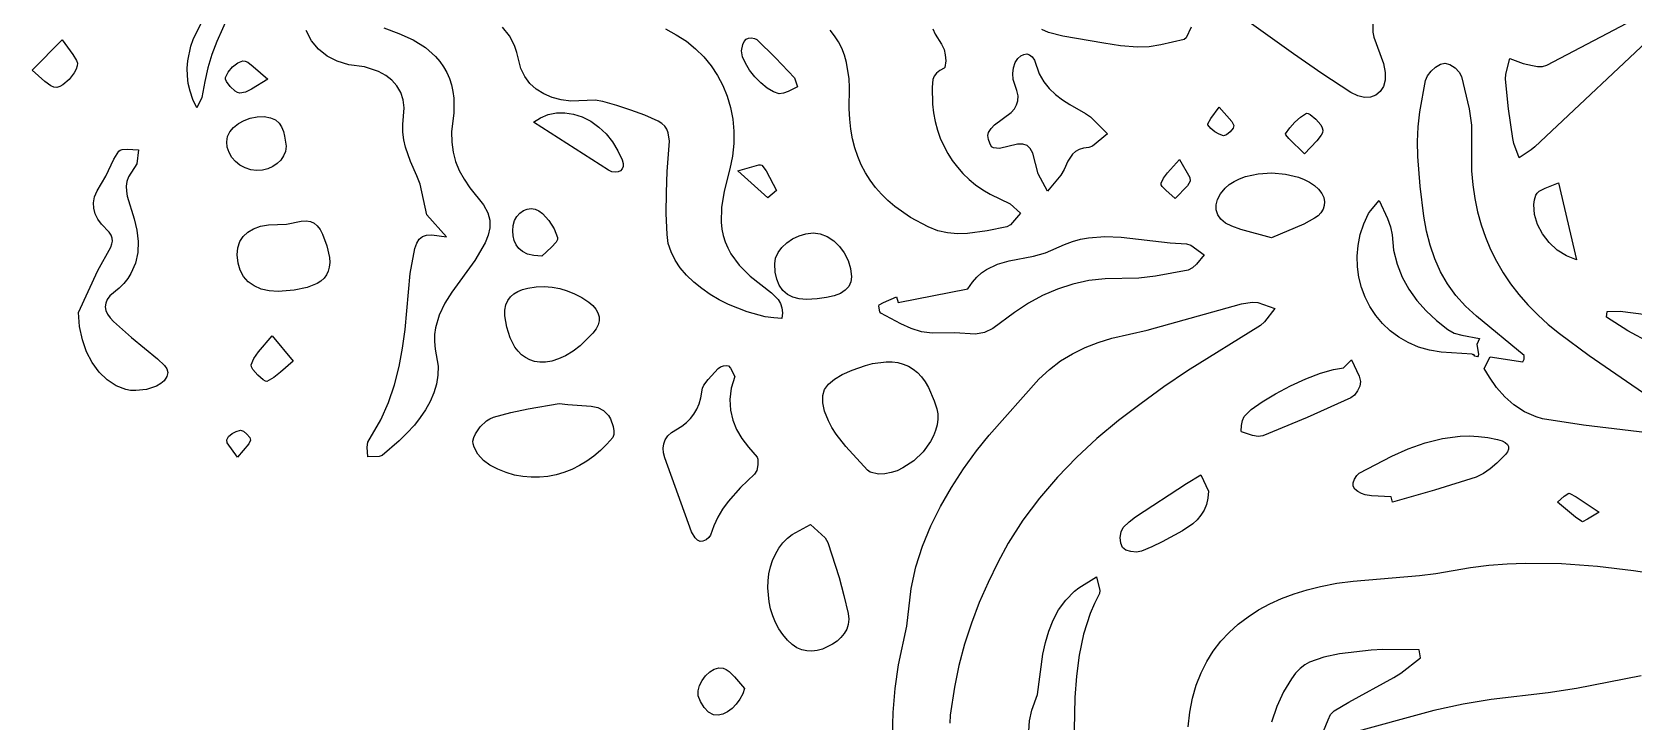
# Model space of a CAD drawing. Header units: centimetres. Extents: x -3.2 to 24.3, y 4.8 to 22.4.
# Drawn here: x 10.22 to 17.88, y 13.09 to 16.39 of the extents above; entities that cross this region are included whole.
import ezdxf

# ---------------------------------------------------------------- set-up
doc = ezdxf.new("R2010")
doc.units = ezdxf.units.CM
doc.layers.add('CUT', color=7, linetype='Continuous')

msp = doc.modelspace()

# ---------------------------------------------------------------- linework, layer by layer
at = {"layer": 'CUT'}
for points in [[(17.261329, 16.165629), (17.262588, 16.189867), (17.282984, 16.263849), (17.345418, 16.240452), (17.390573, 16.23059), (17.415289, 16.227002), (17.438844, 16.226798), (17.459252, 16.232408), (17.781538, 16.401014), (18.102234, 16.572683), (18.221632, 16.647765), (18.2526, 16.63073), (18.217895, 16.567471), (18.202596, 16.551095), (18.155777, 16.517582), (18.059215, 16.454319), (18.014675, 16.418648), (17.401318, 15.842421), (17.384042, 15.828023), (17.327404, 15.78995), (17.301435, 15.857852), (17.296039, 15.880983), (17.276015, 16.023028)], [(10.434535, 16.241381), (10.434156, 16.229686), (10.428303, 16.213205), (10.419456, 16.196167), (10.395088, 16.163554), (10.365668, 16.138131), (10.350507, 16.130078), (10.335813, 16.126177), (10.322051, 16.127354), (10.307782, 16.133156), (10.278168, 16.154575), (10.217754, 16.208251), (10.361268, 16.354057), (10.41254, 16.283814), (10.430487, 16.254363)], [(13.772364, 16.267329), (13.863431, 16.171305), (13.877514, 16.1284), (13.832831, 16.106552), (13.810756, 16.097994), (13.789573, 16.096142), (13.761667, 16.104913), (13.731871, 16.122693), (13.701895, 16.147379), (13.673448, 16.176875), (13.648241, 16.209078), (13.627982, 16.241891), (13.614381, 16.273214), (13.609149, 16.300947), (13.615064, 16.3318), (13.622204, 16.346111), (13.631542, 16.357406), (13.642176, 16.362002), (13.657024, 16.363073), (13.671966, 16.360773), (13.682881, 16.355256)], [(11.237636, 16.103358), (11.21161, 16.098803), (11.200753, 16.101894), (11.188731, 16.108982), (11.164772, 16.130733), (11.146889, 16.155218), (11.142464, 16.165724), (11.142241, 16.173599), (11.155914, 16.199874), (11.176757, 16.224885), (11.201276, 16.244018), (11.225978, 16.252659), (11.237134, 16.251377), (11.248878, 16.246193), (11.275079, 16.2264), (11.344961, 16.165115), (11.266992, 16.118303)], [(14.954897, 15.855301), (14.929356, 15.855108), (14.842964, 15.833767), (14.813636, 15.83693), (14.805296, 15.842661), (14.796753, 15.859122), (14.790304, 15.877758), (14.787686, 15.895959), (14.790634, 15.911119), (14.802647, 15.929761), (14.818536, 15.946723), (14.89836, 16.006106), (14.913691, 16.023319), (14.924589, 16.042045), (14.930611, 16.062651), (14.931316, 16.085501), (14.92626, 16.110962), (14.907521, 16.163975), (14.905718, 16.192177), (14.909367, 16.220302), (14.918244, 16.244647), (14.930892, 16.263757), (14.944694, 16.277), (14.959035, 16.284416), (14.973302, 16.286041), (14.98688, 16.281915), (14.999155, 16.272074), (15.009512, 16.256557), (15.033017, 16.191157), (15.05423, 16.153178), (15.080185, 16.120485), (15.110088, 16.0921), (15.143146, 16.067045), (15.178568, 16.04434), (15.253333, 16.002067), (15.277589, 15.985012), (15.359448, 15.903586), (15.287656, 15.844287), (15.269712, 15.838556), (15.244261, 15.836096), (15.223256, 15.829735), (15.206002, 15.819911), (15.191803, 15.807063), (15.169785, 15.774055), (15.151636, 15.734223), (15.136077, 15.706332), (15.073008, 15.629693), (15.028116, 15.711983), (15.0018, 15.811947), (14.990003, 15.834311), (14.974741, 15.848565)], [(15.963426, 15.944208), (15.959169, 15.931476), (15.945185, 15.914196), (15.928002, 15.899476), (15.91415, 15.894421), (15.89276, 15.901736), (15.872129, 15.913732), (15.853805, 15.929152), (15.839337, 15.946739), (15.838839, 15.951235), (15.853795, 15.976786), (15.893115, 16.031123), (15.953277, 15.963647)], [(11.327834, 15.986271), (11.358416, 15.981173), (11.381725, 15.970662), (11.398903, 15.955637), (11.41109, 15.936998), (11.419427, 15.915646), (11.425057, 15.892481), (11.432753, 15.84431), (11.429227, 15.820306), (11.420542, 15.798217), (11.407259, 15.778458), (11.389943, 15.761443), (11.369155, 15.747589), (11.34546, 15.73731), (11.319419, 15.731021), (11.291596, 15.729137), (11.263082, 15.732435), (11.236282, 15.740968), (11.211856, 15.754103), (11.190467, 15.771204), (11.172775, 15.791636), (11.159441, 15.814765), (11.151126, 15.839956), (11.148491, 15.866574), (11.152735, 15.890915), (11.164063, 15.913931), (11.181529, 15.934944), (11.204187, 15.953277), (11.231092, 15.968254), (11.261298, 15.979196), (11.293861, 15.985428)], [(12.973179, 15.730728), (12.615076, 15.959841), (12.64889, 15.981356), (12.685633, 15.996028), (12.724593, 16.003792), (12.765062, 16.004581), (12.806329, 15.99833), (12.847683, 15.984972), (12.888415, 15.964442), (12.927815, 15.936674), (12.962218, 15.903632), (12.992538, 15.865056), (13.018301, 15.822947), (13.039032, 15.779306), (13.043689, 15.762485), (13.043404, 15.747866), (13.038806, 15.735883), (13.030525, 15.726972), (13.019192, 15.721566), (13.005436, 15.720101), (12.989888, 15.72301)], [(16.225419, 15.882294), (16.211123, 15.899425), (16.210364, 15.903761), (16.230942, 15.933049), (16.254819, 15.960443), (16.281656, 15.984207), (16.311114, 16.002603), (16.31781, 16.00194), (16.328205, 15.996369), (16.354403, 15.974919), (16.378328, 15.947088), (16.385881, 15.93354), (16.388598, 15.921709), (16.386347, 15.909392), (16.380404, 15.896938), (16.35989, 15.870783), (16.301453, 15.807642)], [(10.609305, 15.783317), (10.633065, 15.82127), (10.639437, 15.826287), (10.648597, 15.829173), (10.672798, 15.830453), (10.727348, 15.828314), (10.718912, 15.761074), (10.679356, 15.698948), (10.671582, 15.67642), (10.668165, 15.653559), (10.668609, 15.630058), (10.672423, 15.605615), (10.705977, 15.497662), (10.718839, 15.442908), (10.72526, 15.388858), (10.723729, 15.335953), (10.712736, 15.284635), (10.69077, 15.235344), (10.6752, 15.211596), (10.65632, 15.18852), (10.633942, 15.166172), (10.589732, 15.128317), (10.577218, 15.111389), (10.570094, 15.093999), (10.568125, 15.076321), (10.571074, 15.058532), (10.578702, 15.040806), (10.590772, 15.023321), (10.607047, 15.006251), (10.693409, 14.929925), (10.816926, 14.826978), (10.850349, 14.796293), (10.861429, 14.779635), (10.866224, 14.761906), (10.862834, 14.742961), (10.849359, 14.722656), (10.833529, 14.70899), (10.8135, 14.697447), (10.765214, 14.681284), (10.713231, 14.675273), (10.68858, 14.67642), (10.666279, 14.680519), (10.619818, 14.698845), (10.577106, 14.72711), (10.53887, 14.764298), (10.505834, 14.809396), (10.478723, 14.861389), (10.458264, 14.919263), (10.445181, 14.982005), (10.440199, 15.048599), (10.532534, 15.250857), (10.593786, 15.36243), (10.59938, 15.377171), (10.601896, 15.391112), (10.600878, 15.404741), (10.595868, 15.418546), (10.586408, 15.433016), (10.550116, 15.472184), (10.532711, 15.496495), (10.520254, 15.521641), (10.51317, 15.547692), (10.511885, 15.574717), (10.516825, 15.602785), (10.528416, 15.631964), (10.570193, 15.700964)], [(15.741936, 15.65496), (15.682243, 15.595436), (15.637882, 15.634136), (15.620167, 15.65236), (15.615523, 15.660409), (15.614866, 15.667453), (15.626406, 15.692708), (15.64647, 15.718249), (15.703886, 15.782019), (15.753151, 15.694652), (15.754367, 15.677423)], [(13.591209, 15.727494), (13.691958, 15.756356), (13.700599, 15.756416), (13.70615, 15.753787), (13.727111, 15.726904), (13.776615, 15.633624), (13.735505, 15.59737)], [(16.368045, 15.63893), (16.383575, 15.618724), (16.392955, 15.598734), (16.396702, 15.579258), (16.395332, 15.560594), (16.389364, 15.543037), (16.379313, 15.526885), (16.365697, 15.512436), (16.349033, 15.499987), (16.298174, 15.471935), (16.142363, 15.40657), (15.995801, 15.446003), (15.953448, 15.461514), (15.923482, 15.477381), (15.900946, 15.496059), (15.885832, 15.517122), (15.87813, 15.540148), (15.877833, 15.564711), (15.88493, 15.590388), (15.899415, 15.616754), (15.921277, 15.643385), (15.941141, 15.661021), (15.964258, 15.676249), (15.990162, 15.689072), (16.018385, 15.699494), (16.079922, 15.713156), (16.145135, 15.717268), (16.210288, 15.711867), (16.271648, 15.696987), (16.299738, 15.686003), (16.325478, 15.672663), (16.348403, 15.65697)], [(17.553116, 15.31994), (17.509347, 15.34785), (17.470672, 15.383686), (17.438603, 15.425405), (17.414651, 15.470966), (17.400326, 15.518328), (17.397141, 15.565449), (17.400197, 15.588281), (17.406605, 15.610287), (17.413118, 15.620777), (17.42346, 15.629775), (17.451977, 15.644501), (17.514738, 15.669345), (17.600469, 15.301997)], [(12.723171, 15.38638), (12.701159, 15.361255), (12.654391, 15.318249), (12.616289, 15.321442), (12.585767, 15.329003), (12.562014, 15.340468), (12.544216, 15.355376), (12.53156, 15.373265), (12.523235, 15.393674), (12.518427, 15.416141), (12.516324, 15.440203), (12.518034, 15.4661), (12.524829, 15.489142), (12.535825, 15.508898), (12.55014, 15.524938), (12.566894, 15.536829), (12.585203, 15.544142), (12.604185, 15.546444), (12.622959, 15.543306), (12.640477, 15.535241), (12.657414, 15.523126), (12.688305, 15.489803), (12.713146, 15.449457), (12.729448, 15.408209), (12.728971, 15.397974)], [(16.712675, 15.458865), (16.719631, 15.420238), (16.726978, 15.347603), (16.74319, 15.280407), (16.767536, 15.218217), (16.799282, 15.160597), (16.837694, 15.107113), (16.882041, 15.057331), (16.93159, 15.010816), (16.985607, 14.967134), (17.016702, 14.950903), (17.053716, 14.941096), (17.13742, 14.924534), (17.125366, 14.895757), (17.13231, 14.850372), (17.131259, 14.842457), (17.127402, 14.836628), (17.115271, 14.840879), (17.110585, 14.848238), (17.105777, 14.847481), (17.102778, 14.850383), (16.95341, 14.858994), (16.897825, 14.868363), (16.845221, 14.883976), (16.796297, 14.905104), (16.751249, 14.931289), (16.710273, 14.962071), (16.673565, 14.996991), (16.641319, 15.03559), (16.613732, 15.077408), (16.591, 15.121986), (16.573318, 15.168864), (16.560882, 15.217585), (16.553888, 15.267687), (16.55253, 15.318713), (16.557006, 15.370202), (16.56751, 15.421696), (16.584239, 15.472735), (16.607387, 15.52286), (16.616047, 15.536309), (16.657692, 15.585466), (16.697288, 15.498386)], [(11.566051, 15.476644), (11.581488, 15.463861), (11.594948, 15.446551), (11.606823, 15.424801), (11.627796, 15.367501), (11.639475, 15.312342), (11.64074, 15.288229), (11.638873, 15.266329), (11.63381, 15.246565), (11.625489, 15.228862), (11.613847, 15.213147), (11.598822, 15.199343), (11.580351, 15.187376), (11.532819, 15.168652), (11.470751, 15.156376), (11.393646, 15.149947), (11.350744, 15.152841), (11.312573, 15.161679), (11.279419, 15.176201), (11.251568, 15.196153), (11.229306, 15.221276), (11.212918, 15.251314), (11.202691, 15.286009), (11.19891, 15.325104), (11.201819, 15.358837), (11.211211, 15.388346), (11.226882, 15.413511), (11.248626, 15.434215), (11.276239, 15.450338), (11.309514, 15.46176), (11.348248, 15.468363), (11.434893, 15.472221), (11.50392, 15.486967), (11.527661, 15.488284), (11.54824, 15.484814)], [(14.134934, 15.220346), (14.131864, 15.195578), (14.12213, 15.174092), (14.105659, 15.155851), (14.082377, 15.140818), (14.052211, 15.128957), (14.015089, 15.12023), (13.970937, 15.114602), (13.919682, 15.112034), (13.88531, 15.114303), (13.854988, 15.122367), (13.828893, 15.136032), (13.807199, 15.1551), (13.790084, 15.179374), (13.777723, 15.208659), (13.770292, 15.242759), (13.767967, 15.281476), (13.772248, 15.308984), (13.783994, 15.33565), (13.802137, 15.360612), (13.825611, 15.383006), (13.853346, 15.40197), (13.884277, 15.416643), (13.917334, 15.426162), (13.951451, 15.429666), (13.985966, 15.425248), (14.019173, 15.412335), (14.050073, 15.392066), (14.077664, 15.365584), (14.100946, 15.33403), (14.118918, 15.298544), (14.130581, 15.260269)], [(15.424301, 15.410437), (15.658984, 15.383083), (15.736963, 15.377762), (15.758232, 15.371719), (15.821191, 15.32471), (15.784389, 15.281184), (15.765386, 15.262411), (15.74467, 15.252129), (15.588306, 15.223204), (15.509619, 15.214253), (15.348669, 15.211023), (15.269348, 15.201801), (15.193068, 15.185056), (15.119663, 15.161134), (15.048967, 15.130381), (14.980814, 15.093143), (14.915038, 15.049767), (14.811511, 14.972004), (14.771123, 14.953741), (14.727826, 14.94593), (14.626907, 14.952334), (14.521185, 14.950868), (14.470004, 14.95724), (14.41975, 14.973116), (14.370911, 14.995055), (14.275264, 15.045387), (14.270171, 15.053021), (14.266175, 15.079009), (14.268176, 15.086032), (14.287795, 15.096912), (14.349951, 15.124221), (14.357644, 15.097535), (14.69208, 15.162452), (14.713394, 15.194161), (14.733976, 15.218632), (14.756437, 15.238978), (14.780549, 15.2557), (14.832809, 15.280284), (14.888931, 15.2964), (15.005448, 15.319292), (15.062188, 15.3341), (15.15353, 15.374838), (15.191778, 15.389075), (15.230203, 15.399609), (15.268786, 15.406831), (15.346345, 15.412907)], [(12.898986, 14.950928), (12.838081, 14.890508), (12.804372, 14.864168), (12.768479, 14.842441), (12.734337, 14.827125), (12.702497, 14.817052), (12.672922, 14.811876), (12.645577, 14.81125), (12.620427, 14.814829), (12.597434, 14.822268), (12.576565, 14.83322), (12.557782, 14.847339), (12.541052, 14.86428), (12.526337, 14.883696), (12.502812, 14.928572), (12.486924, 14.979201), (12.478386, 15.032815), (12.478178, 15.060976), (12.482709, 15.085419), (12.491596, 15.106355), (12.504456, 15.123993), (12.520906, 15.138543), (12.540562, 15.150213), (12.56304, 15.159213), (12.587959, 15.165754), (12.627362, 15.171744), (12.665946, 15.173343), (12.703691, 15.1707), (12.740577, 15.16396), (12.776583, 15.15327), (12.811687, 15.138777), (12.845871, 15.120626), (12.879112, 15.098966), (12.898484, 15.082921), (12.913224, 15.0658), (12.923234, 15.04779), (12.92842, 15.029077), (12.928684, 15.009848), (12.92393, 14.990289), (12.914063, 14.970587)], [(18.463113, 14.992452), (18.492538, 14.996655), (18.516569, 14.995234), (18.534917, 14.98745), (18.54729, 14.972567), (18.5534, 14.949849), (18.552955, 14.918559), (18.544508, 14.863634), (18.547056, 14.848323), (18.560251, 14.815773), (18.597874, 14.750167), (18.608865, 14.733541), (18.650727, 14.688406), (18.630078, 14.651741), (18.175368, 14.811501), (18.063205, 14.855112), (17.953343, 14.904305), (17.846632, 14.961137), (17.743919, 15.027666), (17.74825, 15.054), (17.809529, 15.055025), (18.392786, 14.980972), (18.417109, 14.981013)], [(11.40547, 14.763242), (11.374044, 14.738799), (11.340374, 14.719168), (11.333656, 14.720172), (11.323181, 14.72636), (11.296985, 14.749086), (11.273841, 14.776946), (11.267182, 14.789551), (11.265806, 14.799539), (11.278374, 14.829762), (11.300961, 14.860547), (11.365356, 14.936959), (11.466261, 14.816547)], [(13.42444, 13.955174), (13.410994, 13.953971), (13.398708, 13.960177), (13.387207, 13.971589), (13.37045, 14.000513), (13.242073, 14.354568), (13.236698, 14.378206), (13.235071, 14.400351), (13.237632, 14.42106), (13.244818, 14.440389), (13.25707, 14.458396), (13.274824, 14.475135), (13.323421, 14.506075), (13.345705, 14.523233), (13.365293, 14.542305), (13.382108, 14.563457), (13.396072, 14.586855), (13.407109, 14.612666), (13.415141, 14.641056), (13.423364, 14.686667), (13.429742, 14.700905), (13.449293, 14.728656), (13.498014, 14.781216), (13.508456, 14.788698), (13.522586, 14.793944), (13.536671, 14.79589), (13.546977, 14.793474), (13.556932, 14.783398), (13.57687, 14.743816), (13.560536, 14.686808), (13.553934, 14.633208), (13.556381, 14.582681), (13.567193, 14.534893), (13.585687, 14.489509), (13.61118, 14.446194), (13.642989, 14.404616), (13.684825, 14.357221), (13.687459, 14.346765), (13.687834, 14.320357), (13.682319, 14.293644), (13.671681, 14.27506), (13.605007, 14.212085), (13.544983, 14.144891), (13.51876, 14.108594), (13.495753, 14.069901), (13.476482, 14.028364), (13.461463, 13.983536), (13.453957, 13.972377), (13.440189, 13.962117)], [(14.236409, 14.804912), (14.300539, 14.813518), (14.329813, 14.81301), (14.357287, 14.809264), (14.383006, 14.802255), (14.407016, 14.791962), (14.429362, 14.77836), (14.45009, 14.761426), (14.469246, 14.741137), (14.486874, 14.717469), (14.503021, 14.690399), (14.531053, 14.625958), (14.543029, 14.588541), (14.547748, 14.563913), (14.548227, 14.538252), (14.544742, 14.511923), (14.537571, 14.485292), (14.526992, 14.458726), (14.513283, 14.43259), (14.477582, 14.383078), (14.432689, 14.339684), (14.380824, 14.30534), (14.352972, 14.292478), (14.324209, 14.282976), (14.294814, 14.277202), (14.265065, 14.275522), (14.224523, 14.285255), (14.211192, 14.294745), (14.108053, 14.408082), (14.061324, 14.467449), (14.04136, 14.498681), (14.024498, 14.531279), (14.006464, 14.577471), (13.997463, 14.617176), (13.997578, 14.651357), (14.006892, 14.68098), (14.025486, 14.707007), (14.053446, 14.730403), (14.090852, 14.75213), (14.137789, 14.773154), (14.201461, 14.795845)], [(16.046538, 14.58505), (16.098209, 14.62235), (16.162516, 14.660847), (16.234125, 14.698042), (16.307699, 14.731438), (16.377905, 14.75854), (16.439406, 14.77685), (16.486868, 14.783871), (16.5252, 14.822309), (16.562853, 14.745046), (16.568179, 14.718909), (16.564921, 14.697487), (16.554676, 14.674619), (16.539798, 14.654506), (16.52264, 14.641348), (16.313926, 14.546544), (16.102053, 14.459129), (16.078762, 14.455764), (16.052515, 14.459998), (15.999907, 14.478676), (15.998424, 14.481622), (15.999266, 14.508832), (16.004265, 14.532494), (16.012838, 14.551441)], [(12.644218, 14.261054), (12.604388, 14.260728), (12.564363, 14.26426), (12.524314, 14.271762), (12.484414, 14.28335), (12.444835, 14.299136), (12.405749, 14.319235), (12.376345, 14.341622), (12.349503, 14.371941), (12.330777, 14.40465), (12.326193, 14.420169), (12.32572, 14.434208), (12.329876, 14.450857), (12.337492, 14.468186), (12.360762, 14.502125), (12.390852, 14.53051), (12.406994, 14.540896), (12.423086, 14.547827), (12.507161, 14.57048), (12.590104, 14.587594), (12.738416, 14.613869), (12.779549, 14.608394), (12.89128, 14.601818), (12.922688, 14.594484), (12.950203, 14.580366), (12.973243, 14.556935), (12.982902, 14.540938), (12.996519, 14.50357), (12.999702, 14.483711), (12.999305, 14.465266), (12.993857, 14.451414), (12.965458, 14.418777), (12.935141, 14.388859), (12.903078, 14.361774), (12.869441, 14.337635), (12.834402, 14.316557), (12.798135, 14.298652), (12.76081, 14.284036), (12.722601, 14.272822), (12.68368, 14.265123)], [(11.148373, 14.440368), (11.157588, 14.455838), (11.174134, 14.469825), (11.194249, 14.480489), (11.21417, 14.48599), (11.228485, 14.48107), (11.245091, 14.467548), (11.258294, 14.451489), (11.262397, 14.438951), (11.253983, 14.420861), (11.19947, 14.357843), (11.150827, 14.425408)], [(17.26051, 14.427721), (17.270556, 14.4183), (17.275494, 14.407637), (17.275592, 14.395905), (17.27112, 14.38328), (17.262345, 14.369935), (17.220095, 14.328259), (17.189025, 14.301571), (17.156111, 14.278576), (17.121135, 14.261865), (16.922427, 14.199406), (16.721867, 14.142197), (16.714764, 14.166859), (16.621241, 14.171887), (16.590728, 14.176659), (16.573377, 14.182542), (16.556139, 14.1923), (16.542033, 14.204601), (16.534077, 14.218111), (16.534066, 14.233859), (16.540125, 14.252294), (16.550317, 14.269265), (16.562703, 14.280622), (16.71771, 14.362246), (16.796727, 14.397195), (16.877321, 14.425864), (16.95992, 14.446471), (17.044951, 14.457239), (17.088512, 14.458377), (17.132841, 14.456387), (17.177991, 14.451048), (17.224016, 14.442136), (17.245086, 14.435724)], [(15.493646, 14.072296), (15.735967, 14.231677), (15.805397, 14.27297), (15.842411, 14.194541), (15.839132, 14.160789), (15.831712, 14.130493), (15.820464, 14.103362), (15.805702, 14.079105), (15.787738, 14.057431), (15.766886, 14.038051), (15.717768, 14.005007), (15.621028, 13.952166), (15.571654, 13.927959), (15.521184, 13.906697), (15.497984, 13.90274), (15.47111, 13.904998), (15.446656, 13.912634), (15.430712, 13.924808), (15.422421, 13.946304), (15.420247, 13.973437), (15.424143, 14.000178), (15.434062, 14.020497), (15.461945, 14.048012)], [(17.595697, 14.070469), (17.509683, 14.142245), (17.542584, 14.17061), (17.563953, 14.184273), (17.568987, 14.184017), (17.600103, 14.168007), (17.70907, 14.094346), (17.653384, 14.059901), (17.630209, 14.048477), (17.626061, 14.049196)], [(13.851753, 13.460819), (13.829558, 13.481568), (13.807616, 13.507944), (13.788536, 13.536388), (13.772334, 13.566575), (13.759024, 13.598181), (13.748619, 13.630883), (13.741134, 13.664355), (13.73498, 13.732314), (13.73634, 13.766153), (13.740676, 13.799465), (13.748003, 13.831927), (13.758335, 13.863214), (13.771687, 13.893003), (13.788071, 13.920968), (13.807503, 13.946785), (13.829997, 13.970131), (13.851862, 13.986883), (13.938759, 14.035352), (14.009073, 13.971946), (14.022396, 13.949254), (14.076012, 13.78071), (14.099085, 13.695319), (14.119066, 13.609291), (14.122077, 13.582148), (14.119586, 13.556965), (14.112169, 13.533787), (14.100403, 13.512659), (14.084864, 13.493628), (14.066129, 13.476739), (14.044773, 13.462037), (13.996038, 13.439244), (13.970971, 13.432321), (13.94623, 13.429143), (13.921878, 13.430057), (13.897973, 13.43541), (13.874578, 13.445549)], [(13.575436, 13.306906), (13.623989, 13.250539), (13.614956, 13.22425), (13.601415, 13.198857), (13.584263, 13.17541), (13.564398, 13.154959), (13.542717, 13.138556), (13.520116, 13.127252), (13.497494, 13.122096), (13.475747, 13.12414), (13.452101, 13.137222), (13.430185, 13.159899), (13.412831, 13.187481), (13.402873, 13.215279), (13.402243, 13.239415), (13.408791, 13.264468), (13.42114, 13.288898), (13.437918, 13.311165), (13.45775, 13.329731), (13.479262, 13.343054), (13.501079, 13.349595), (13.521828, 13.347814), (13.536424, 13.341236), (13.550086, 13.331806)]]:
    msp.add_lwpolyline(points, close=True, dxfattribs=at)
for points in [[(11.155715, 16.467289), (11.100704, 16.345624), (11.077841, 16.283177), (11.05856, 16.219386), (11.043225, 16.15405), (11.02978, 16.077947), (11.006152, 16.028983), (10.987033, 16.068882), (10.973381, 16.107588), (10.964678, 16.14527), (10.960407, 16.182094), (10.96005, 16.21823), (10.96309, 16.253845), (10.97729, 16.324184), (10.988066, 16.355564), (11.033419, 16.446182)], [(16.626735, 16.463723), (16.628206, 16.390429), (16.632328, 16.36697), (16.678668, 16.240223), (16.687037, 16.197568), (16.686194, 16.161043), (16.677864, 16.130306), (16.662961, 16.105985), (16.642398, 16.088708), (16.617092, 16.079105), (16.587955, 16.077802), (16.555902, 16.08543), (16.521848, 16.102616), (16.384232, 16.192878), (16.248482, 16.286059), (15.98062, 16.477715)], [(11.899491, 16.41098), (11.971406, 16.383555), (12.039731, 16.353496), (12.098369, 16.316851), (12.146999, 16.273765), (12.167461, 16.249852), (12.185301, 16.224382), (12.200478, 16.197373), (12.212953, 16.168844), (12.222687, 16.138812), (12.229637, 16.107296), (12.233766, 16.074313), (12.233395, 16.004019), (12.223364, 15.914313), (12.224032, 15.864513), (12.230575, 15.817087), (12.242747, 15.771777), (12.2603, 15.728326), (12.282988, 15.686477), (12.310566, 15.645972), (12.375239, 15.564926), (12.396078, 15.526543), (12.406313, 15.490233), (12.406956, 15.454826), (12.399017, 15.419149), (12.383508, 15.382033), (12.333824, 15.298798), (12.224018, 15.147137), (12.190648, 15.093724), (12.163773, 15.037106), (12.146322, 14.976218), (12.142045, 14.943841), (12.141221, 14.909996), (12.144218, 14.874552), (12.158501, 14.792931), (12.158253, 14.749148), (12.151422, 14.706203), (12.138774, 14.664278), (12.121078, 14.62355), (12.099099, 14.584199), (12.073604, 14.546404), (12.045361, 14.510345), (12.010048, 14.47132), (11.972059, 14.434506), (11.891637, 14.365536), (11.87799, 14.359544), (11.823413, 14.358197), (11.820473, 14.405294), (11.823667, 14.429429), (11.88504, 14.535193), (11.92169, 14.618397), (11.950552, 14.70357), (11.972722, 14.790443), (11.989295, 14.878746), (12.001367, 14.968209), (12.025292, 15.235482), (12.047869, 15.35488), (12.057285, 15.381245), (12.06913, 15.400454), (12.08437, 15.413124), (12.103968, 15.419872), (12.128889, 15.421314), (12.198562, 15.410751), (12.105044, 15.516956), (12.072837, 15.663301), (12.057429, 15.703328), (12.026415, 15.771336), (12.002959, 15.840112), (11.995226, 15.875404), (11.990776, 15.911625), (11.990074, 15.949024), (11.996095, 16.029057), (11.991459, 16.067218), (11.980058, 16.102058), (11.962273, 16.133307), (11.938487, 16.160694), (11.909081, 16.18395), (11.874437, 16.202805), (11.806944, 16.224441), (11.732682, 16.234673), (11.67637, 16.251473), (11.628157, 16.276191), (11.587631, 16.308913), (11.554381, 16.349724), (11.527996, 16.39871)], [(13.245867, 16.405954), (13.297832, 16.378501), (13.345829, 16.346869), (13.389697, 16.311321), (13.429274, 16.272117), (13.4644, 16.229519), (13.494913, 16.183789), (13.520653, 16.135188), (13.541459, 16.083978), (13.557169, 16.030421), (13.567622, 15.974778), (13.572657, 15.917311), (13.572113, 15.85828), (13.56583, 15.797949), (13.553646, 15.736578), (13.526189, 15.629456), (13.514091, 15.551589), (13.512619, 15.481227), (13.516013, 15.448469), (13.522239, 15.417117), (13.531356, 15.387015), (13.543422, 15.358006), (13.558495, 15.329933), (13.597899, 15.275971), (13.650036, 15.223875), (13.753525, 15.143582), (13.784709, 15.111273), (13.795785, 15.092606), (13.802834, 15.071623), (13.805095, 15.047844), (13.801807, 15.020789), (13.763967, 15.023097), (13.723308, 15.02915), (13.636356, 15.051891), (13.546595, 15.087807), (13.502426, 15.110329), (13.459671, 15.135693), (13.419036, 15.163749), (13.381227, 15.194346), (13.34695, 15.227333), (13.31691, 15.26256), (13.291813, 15.299876), (13.272364, 15.33913), (13.259269, 15.380173), (13.253233, 15.422853), (13.249904, 15.523243), (13.250386, 15.623892), (13.254684, 15.724435), (13.264951, 15.869288), (13.259528, 15.908539), (13.252846, 15.925611), (13.242915, 15.940726), (13.229281, 15.953693), (13.211494, 15.96432), (13.147023, 15.992655), (13.081066, 16.017966), (13.014008, 16.040262), (12.946235, 16.059547), (12.909312, 16.064485), (12.793063, 16.060229), (12.747035, 16.066028), (12.703809, 16.077547), (12.66408, 16.094683), (12.628542, 16.117337), (12.597891, 16.145409), (12.572819, 16.178796), (12.554023, 16.217399), (12.535033, 16.293281), (12.525446, 16.322652), (12.513615, 16.349348), (12.499719, 16.373484), (12.466453, 16.414545)], [(14.524255, 16.406162), (14.534546, 16.381084), (14.565633, 16.333407), (14.577505, 16.308355), (14.583047, 16.282557), (14.585415, 16.253617), (14.582011, 16.221476), (14.578792, 16.217692), (14.557099, 16.207177), (14.541495, 16.194422), (14.530997, 16.179772), (14.524622, 16.163573), (14.52031, 16.127905), (14.522416, 16.046563), (14.527258, 16.003987), (14.535138, 15.962563), (14.54597, 15.922403), (14.55967, 15.883617), (14.576153, 15.846315), (14.595336, 15.81061), (14.617133, 15.776611), (14.64146, 15.744428), (14.668233, 15.714173), (14.697366, 15.685957), (14.728776, 15.65989), (14.762378, 15.636083), (14.798087, 15.614646), (14.893734, 15.569341), (14.942856, 15.524228), (14.895962, 15.469164), (14.87828, 15.459822), (14.784111, 15.439402), (14.689346, 15.426534), (14.641993, 15.425661), (14.594794, 15.429953), (14.547852, 15.440501), (14.501267, 15.458397), (14.417011, 15.503825), (14.342565, 15.556033), (14.309149, 15.584746), (14.27834, 15.615234), (14.250187, 15.647523), (14.224743, 15.681641), (14.202059, 15.717613), (14.182185, 15.755467), (14.165174, 15.79523), (14.151075, 15.836927), (14.139941, 15.880585), (14.131822, 15.926232), (14.126769, 15.973894), (14.124835, 16.023597), (14.125895, 16.125836), (14.123624, 16.167991), (14.111299, 16.245303), (14.101153, 16.280553), (14.088291, 16.313597), (14.072667, 16.344481), (14.054235, 16.373252), (14.03295, 16.399959)], [(15.759203, 16.414415), (15.735804, 16.36299), (15.725787, 16.355103), (15.61417, 16.329297), (15.557975, 16.320898), (15.502082, 16.319115), (15.421672, 16.325771), (15.341463, 16.337216), (15.146029, 16.371666), (15.076354, 16.389025), (15.044485, 16.403169)], [(18.127102, 14.450607), (17.635278, 14.510919), (17.439054, 14.54125), (17.408157, 14.550145), (17.351816, 14.574506), (17.302078, 14.606749), (17.258144, 14.645817), (17.219214, 14.690655), (17.184489, 14.740207), (17.160534, 14.780903), (17.188121, 14.837043), (17.345258, 14.812429), (17.35103, 14.825664), (17.35073, 14.843017), (17.123054, 15.031237), (17.070092, 15.079666), (17.023999, 15.131369), (16.984415, 15.186352), (16.95098, 15.244615), (16.923333, 15.306164), (16.901115, 15.371), (16.883965, 15.439128), (16.871524, 15.51055), (16.853268, 15.653699), (16.842494, 15.796057), (16.841706, 15.86713), (16.844941, 15.938235), (16.852915, 16.009446), (16.879347, 16.159676), (16.889247, 16.182298), (16.905935, 16.203684), (16.927201, 16.223343), (16.950297, 16.237552), (16.972474, 16.242586), (16.995904, 16.235927), (17.020334, 16.220235), (17.04071, 16.199502), (17.051981, 16.17772), (17.087958, 16.022968), (17.099352, 15.945071), (17.099916, 15.727548), (17.105316, 15.660185), (17.114607, 15.594662), (17.127763, 15.530968), (17.144755, 15.469095), (17.165558, 15.409032), (17.190144, 15.350771), (17.218485, 15.294302), (17.250555, 15.239615), (17.286325, 15.186701), (17.32577, 15.135551), (17.368861, 15.086155), (17.415571, 15.038504), (17.465874, 14.992588), (17.519741, 14.948398), (17.661632, 14.842861), (18.100267, 14.542874)], [(14.331698, 13.02111), (14.334143, 13.135575), (14.343293, 13.249944), (14.360088, 13.364199), (14.399845, 13.548847), (14.420334, 13.728299), (14.44299, 13.831909), (14.474571, 13.931735), (14.514122, 14.028152), (14.560688, 14.121535), (14.613313, 14.212257), (14.67104, 14.300692), (14.732914, 14.387216), (14.792608, 14.462239), (15.030549, 14.731061), (15.081225, 14.777078), (15.13502, 14.817334), (15.191885, 14.852105), (15.251769, 14.881668), (15.314624, 14.906301), (15.3804, 14.92628), (15.549306, 14.964318), (15.999773, 15.090032), (16.051337, 15.099312), (16.077395, 15.097889), (16.158887, 15.068111), (16.10955, 15.003946), (16.089977, 14.987346), (15.741959, 14.769786), (15.628734, 14.693405), (15.51954, 14.614614), (15.412226, 14.532884), (15.308638, 14.446963), (15.21062, 14.355601), (15.119865, 14.260791), (15.033745, 14.160747), (14.954653, 14.055566), (14.884986, 13.945348), (14.834577, 13.852517), (14.788185, 13.757834), (14.746113, 13.661305), (14.708665, 13.562933), (14.676142, 13.462723), (14.648849, 13.360679), (14.627087, 13.256805), (14.607334, 13.122558), (14.604983, 13.084486)], [(15.74483, 13.066559), (15.752632, 13.137449), (15.765565, 13.204054), (15.783439, 13.266468), (15.806061, 13.324783), (15.833239, 13.379093), (15.864782, 13.429491), (15.900498, 13.47607), (15.940194, 13.518925), (15.98368, 13.558147), (16.030763, 13.59383), (16.081251, 13.626068), (16.134952, 13.654954), (16.191675, 13.68058), (16.251228, 13.703041), (16.313419, 13.722429), (16.378056, 13.738838), (16.455293, 13.753688), (16.533472, 13.764285), (16.849868, 13.790854), (16.92845, 13.800218), (17.094143, 13.82868), (17.181714, 13.83974), (17.268988, 13.846862), (17.355994, 13.850388), (17.529311, 13.848022), (17.70189, 13.835379), (17.873952, 13.815199), (18.389263, 13.736816)], [(14.982464, 13.045414), (14.986588, 13.095746), (14.997808, 13.146685), (15.024739, 13.222382), (15.050556, 13.415054), (15.062356, 13.470707), (15.078084, 13.524769), (15.098774, 13.576811), (15.125457, 13.626407), (15.159168, 13.673128), (15.200938, 13.716548), (15.221435, 13.732572), (15.305994, 13.78421), (15.322977, 13.719251), (15.32078, 13.70555), (15.296599, 13.657543), (15.275948, 13.609015), (15.24409, 13.510567), (15.222907, 13.41054), (15.210101, 13.309272), (15.203374, 13.207096), (15.196681, 12.898487)], [(16.392263, 13.046121), (16.413481, 13.100751), (16.425699, 13.125552), (16.442478, 13.143214), (16.512411, 13.185035), (16.727403, 13.302548), (16.760652, 13.324161), (16.855378, 13.397572), (16.848223, 13.435335), (16.675772, 13.437524), (16.618815, 13.433633), (16.467573, 13.415599), (16.393777, 13.400416), (16.324045, 13.376334), (16.301685, 13.363553), (16.279749, 13.345599), (16.258431, 13.323087), (16.237928, 13.29663), (16.200145, 13.234342), (16.167958, 13.163649), (16.142928, 13.089467)], [(17.910365, 13.310998), (17.601174, 13.249693), (17.46594, 13.229265), (17.193733, 13.19793), (17.058875, 13.176053), (16.91947, 13.144268), (16.504419, 13.032363)]]:
    msp.add_lwpolyline(points, dxfattribs=at)

doc.saveas('drawing.dxf')
